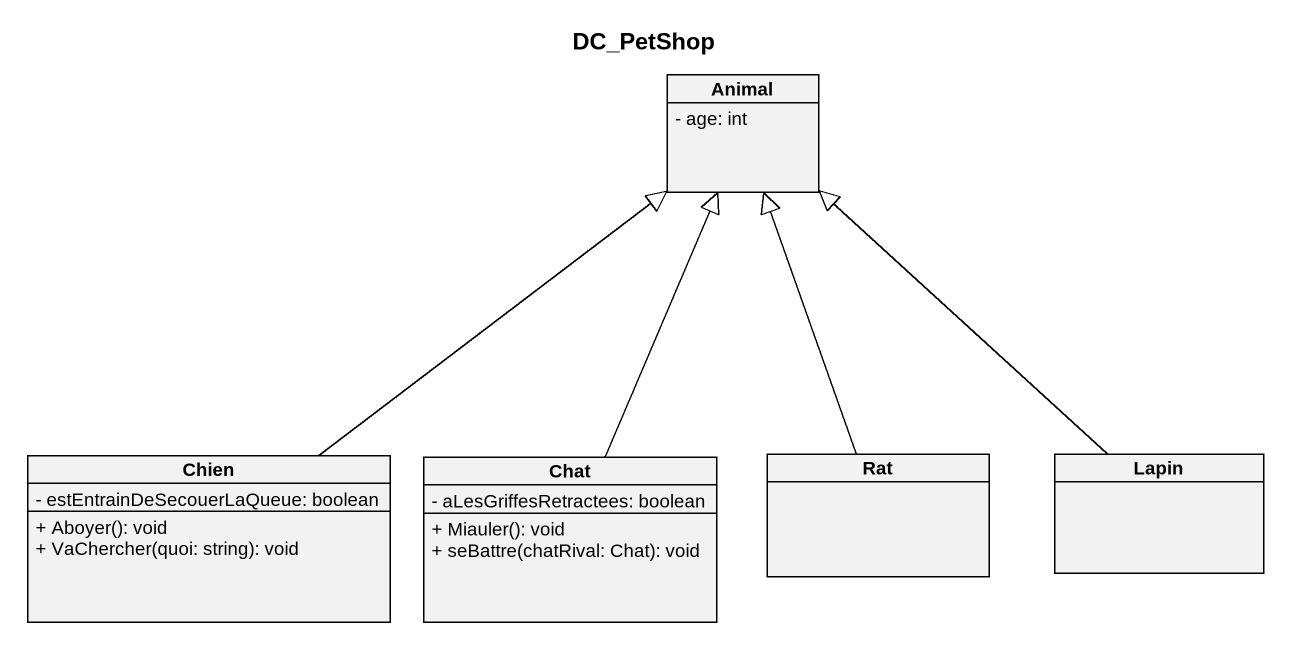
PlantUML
@startuml
title DC_PetShop
hide circle
hide empty members
skinparam classAttributeIconSize 0
class Animal {
  - age: int
}
class Chien {
  - estEntrainDeSecouerLaQueue: boolean
  + Aboyer(): void
  + VaChercher(quoi: string): void
}
class Chat {
  - aLesGriffesRetractees: boolean
  + Miauler(): void
  + seBattre(chatRival: Chat): void
}
class Rat
class Lapin
Chien -up-|> Animal
Chat -up-|> Animal
Rat -up-|> Animal
Lapin -up-|> Animal
@enduml
